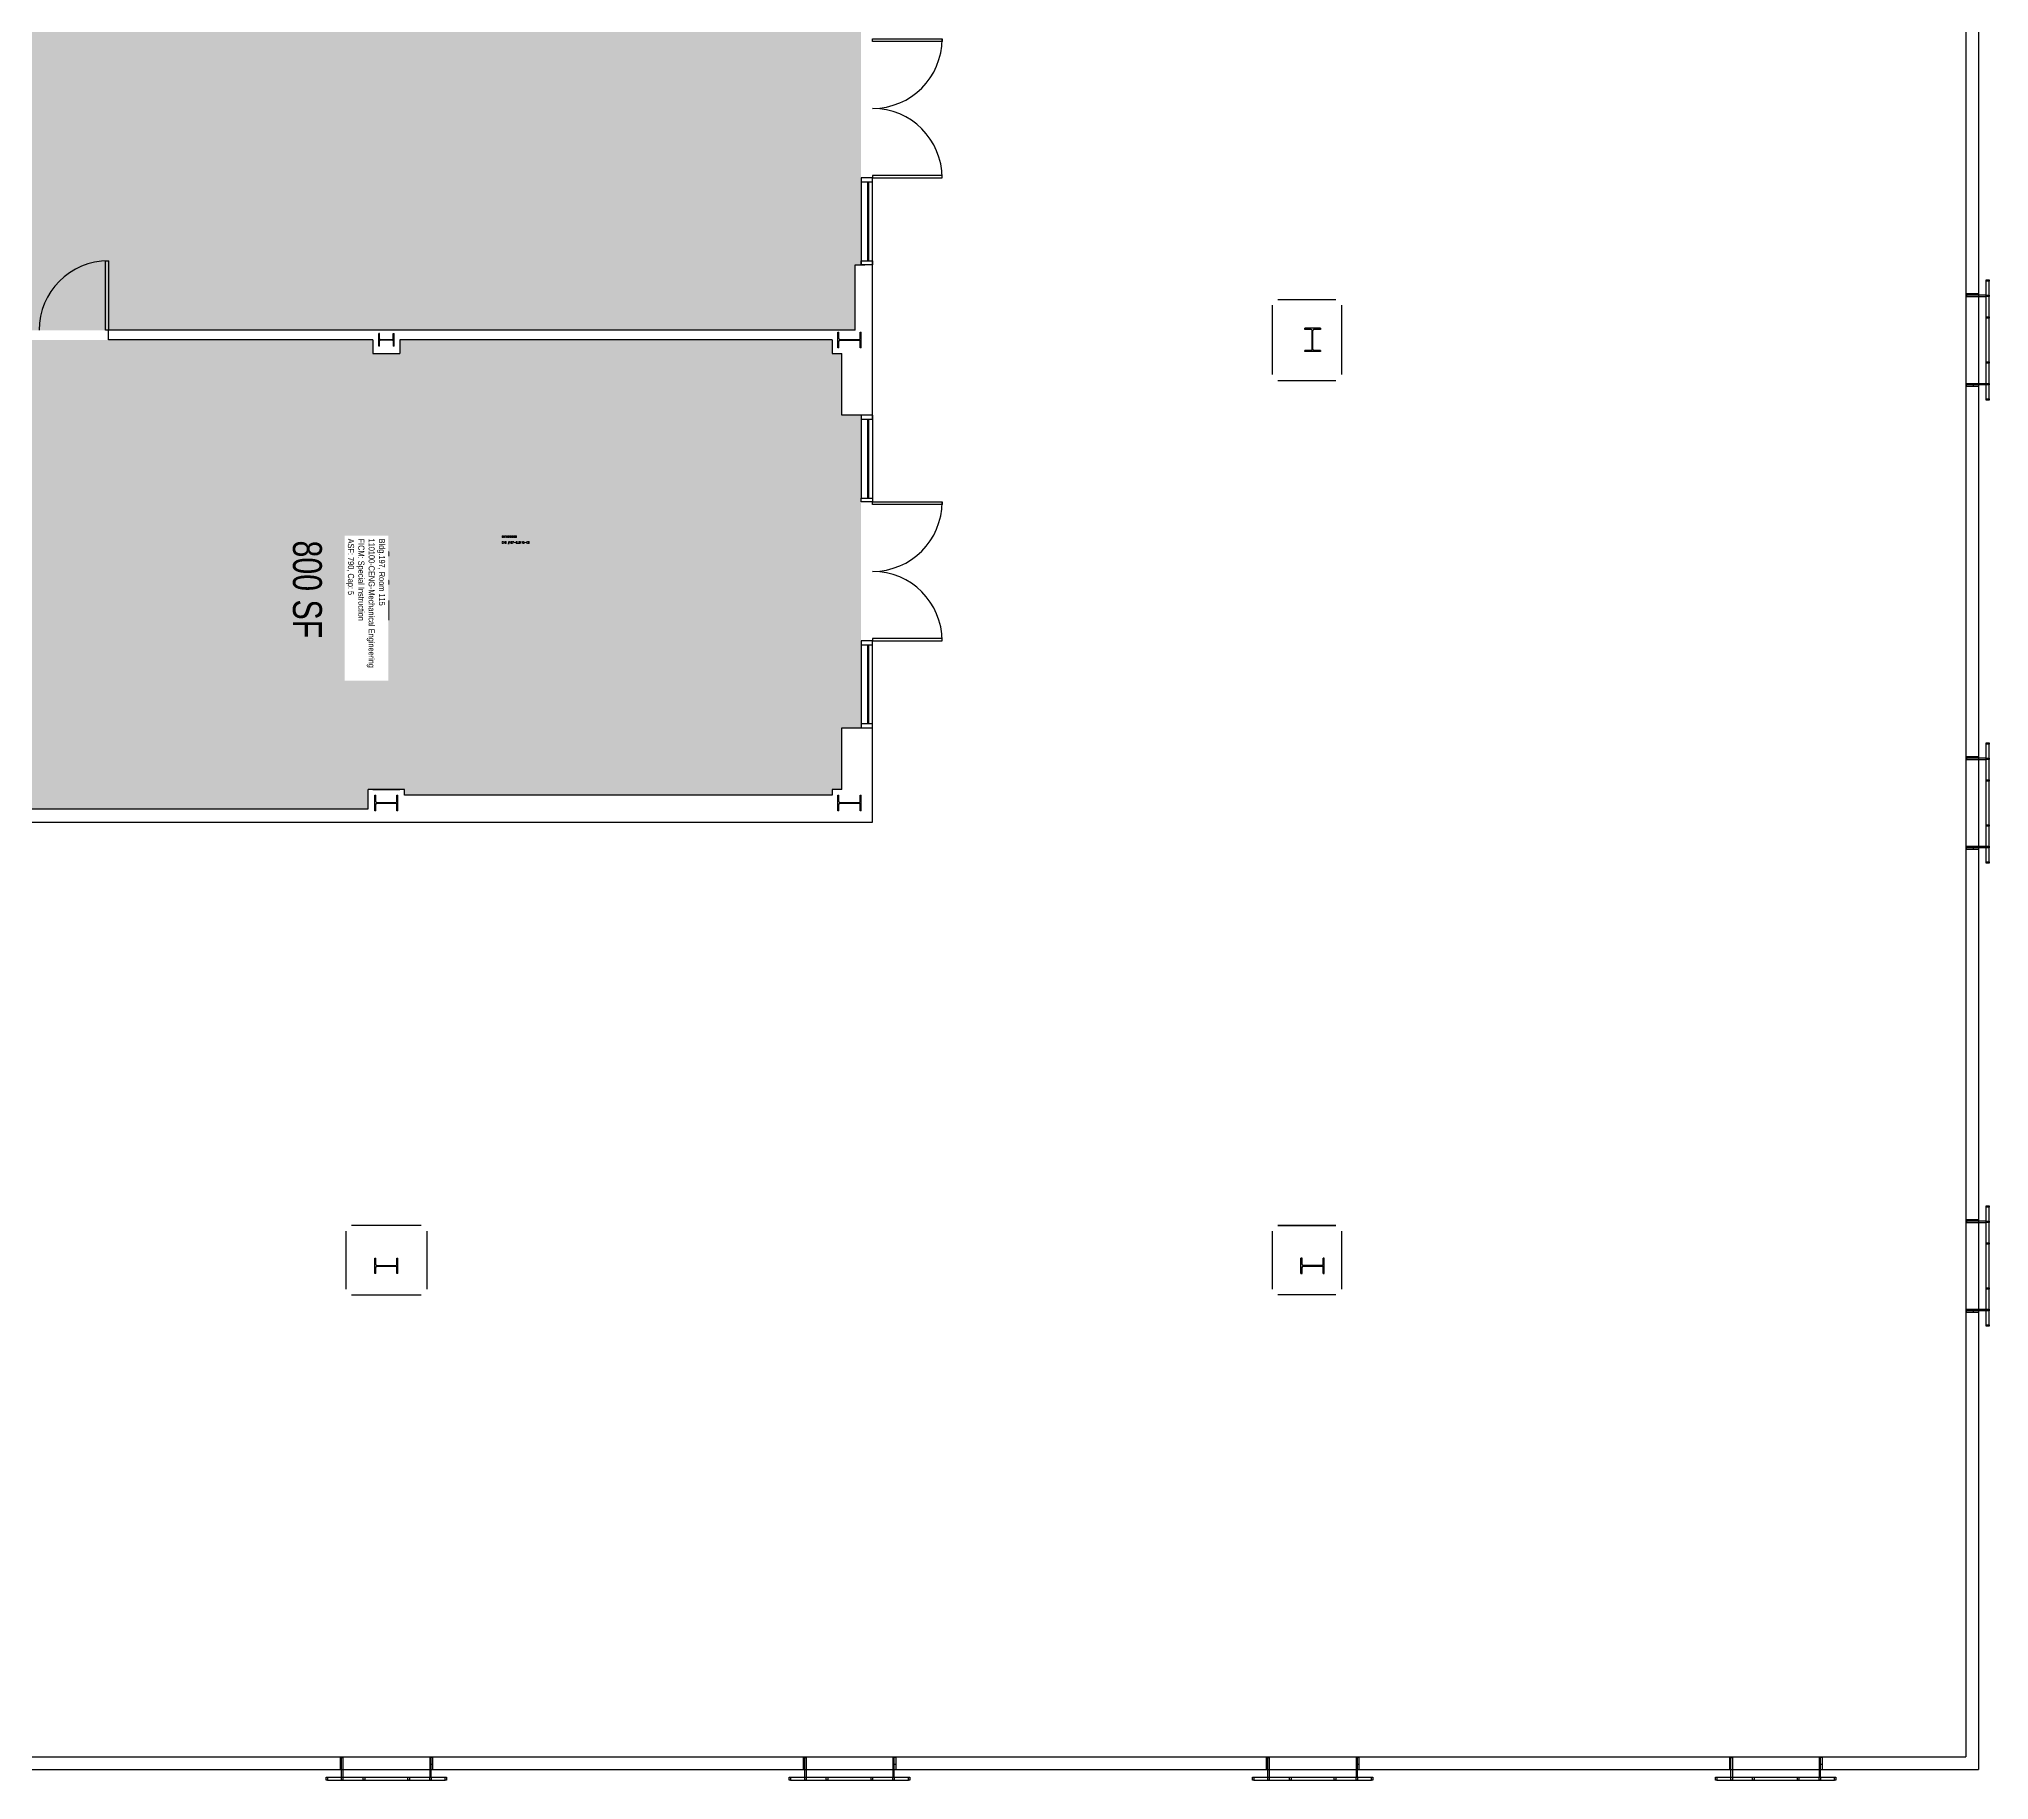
# Model space of a CAD drawing. Header units: inches. Extents: x -1455 to 1294, y -986 to 713.
# Drawn here: x 60 to 1070, y -986 to -84 of the extents above; entities that cross this region are included whole.
import ezdxf
from ezdxf.enums import TextEntityAlignment as Align

# ---------------------------------------------------------------- set-up
doc = ezdxf.new("R2010")
doc.units = ezdxf.units.IN
doc.header["$LTSCALE"] = 10
doc.header["$MEASUREMENT"] = 0
doc.layers.get('0').update_dxf_attribs({"linetype": 'CONTINUOUS'})
for name, color, linetype in [('A-DOOR', 2, 'CONTINUOUS'), ('A-GLAZ', 1, 'CONTINUOUS'), ('A-GLAZ-SILL', 2, 'CONTINUOUS'), ('A-IDEN-CNUM', 7, 'CONTINUOUS'), ('A-IDEN-RNUM', 7, 'CONTINUOUS'), ('A-IDEN-SNUM', 4, 'CONTINUOUS'), ('A-IDEN-VNUM', 4, 'CONTINUOUS'), ('A-SITE', 3, 'CONTINUOUS'), ('A-WALL', 5, 'CONTINUOUS'), ('AREA-TEXT', 3, 'CONTINUOUS'), ('Rooms-Category-Color', 7, 'CONTINUOUS'), ('Rooms-College-Color', 7, 'CONTINUOUS'), ('Rooms-Department-Color', 7, 'CONTINUOUS'), ('Rooms-Division-Color', 7, 'CONTINUOUS'), ('Rooms-Information', 7, 'CONTINUOUS')]:
    doc.layers.add(name, color=color, linetype=linetype)
doc.styles.add('AREA', font='arial.ttf', dxfattribs={"width": 0.75, "height": 24})
doc.styles.add('ROOMSNUMBER', font='TXT.SHX', dxfattribs={"height": 1})
doc.styles.add('ROOMVNUMBER', font='arial.ttf', dxfattribs={"width": 0.85, "height": 30})

# ---------------------------------------------------------------- blocks, each defined once
blk = doc.blocks.new('W12x45')
for p, q in [((-4.0225, 5.455), (-4.0225, 6.03)), ((-4.0225, 6.03), (4.0225, 6.03)), ((-4.0225, 5.455), (-0.7675, 5.455)), ((-0.1675, 4.855), (-0.1675, -4.855)), ((0.1675, 4.855), (0.1675, -4.855)), ((0.7675, 5.455), (4.0225, 5.455)), ((4.0225, 6.03), (4.0225, 5.455)), ((-4.0225, -6.03), (-4.0225, -5.455)), ((-4.0225, -5.455), (-0.7675, -5.455)), ((-4.0225, -6.03), (4.0225, -6.03)), ((0.7675, -5.455), (4.0225, -5.455)), ((4.0225, -5.455), (4.0225, -6.03))]:
    blk.add_line(p, q)
for centre, start, end in [((-0.7675, 4.855), 0, 90), ((0.7675, 4.855), 90, 180), ((-0.7675, -4.855), 270, 0), ((0.7675, -4.855), 180, 270)]:
    blk.add_arc(centre, 0.6, start, end)
blk = doc.blocks.new('W8x24')
for p, q in [((-3.2475, 3.565), (-3.2475, 3.965)), ((-3.2475, 3.965), (3.2475, 3.965)), ((-3.2475, 3.565), (-0.5225, 3.565)), ((-0.1225, -3.165), (-0.1225, 3.165)), ((0.1225, -3.165), (0.1225, 3.165)), ((0.5225, 3.565), (3.2475, 3.565)), ((3.2475, 3.565), (3.2475, 3.965)), ((-3.2475, -3.965), (-3.2475, -3.565)), ((-0.5225, -3.565), (-3.2475, -3.565)), ((-3.2475, -3.965), (3.2475, -3.965)), ((0.5225, -3.565), (3.2475, -3.565)), ((3.2475, -3.565), (3.2475, -3.965))]:
    blk.add_line(p, q)
for centre, start, end in [((-0.5225, 3.165), 0, 90), ((0.5225, 3.165), 90, 180), ((-0.5225, -3.165), 270, 0), ((0.5225, -3.165), 180, 270)]:
    blk.add_arc(centre, 0.4, start, end)

msp = doc.modelspace()

# ---------------------------------------------------------------- hatches: boundary and pattern name
at = {"layer": 'Rooms-Category-Color', "true_color": 0xe3f498}
for points in [[(-111.5, 236), (-9, 236), (-9, 233), (9, 233), (9, 236), (231, 236), (231, 233), (249, 233), (249, 236), (473, 236), (473, 231), (483, 231), (483, 201), (486, 201), (486, 39), (483, 39), (483, 6.4), (473, 6.4), (473, -6.4), (483, -6.4), (483, -39), (486, -39), (486, -201), (483, -201), (483, -235), (0, -235), (0, -117.5), (-242, -117.5), (-242, -7), (-231, -7), (-231, 7), (-236, 7), (-236, 80), (-111.5, 80)], [(0, -247), (7, -247), (7, -240), (233, -240), (233, -247), (247, -247), (247, -240), (471, -240), (471, -247), (476, -247), (476, -279), (486, -279), (486, -441), (476, -441), (476, -473), (471, -473), (471, -476), (249.4, -476), (249.4, -473), (230.6, -473), (230.6, -483), (9, -483), (9, -473), (0, -473)]]:
    msp.add_hatch(color=61, dxfattribs=at).paths.add_polyline_path(points)
at = {"layer": 'Rooms-College-Color', "true_color": 0x99d7b2}
for points in [[(-111.5, 236), (-9, 236), (-9, 233), (9, 233), (9, 236), (231, 236), (231, 233), (249, 233), (249, 236), (473, 236), (473, 231), (483, 231), (483, 201), (486, 201), (486, 39), (483, 39), (483, 6.4), (473, 6.4), (473, -6.4), (483, -6.4), (483, -39), (486, -39), (486, -201), (483, -201), (483, -235), (0, -235), (0, -117.5), (-242, -117.5), (-242, -7), (-231, -7), (-231, 7), (-236, 7), (-236, 80), (-111.5, 80)], [(0, -247), (7, -247), (7, -240), (233, -240), (233, -247), (247, -247), (247, -240), (471, -240), (471, -247), (476, -247), (476, -279), (486, -279), (486, -441), (476, -441), (476, -473), (471, -473), (471, -476), (249.4, -476), (249.4, -473), (230.6, -473), (230.6, -483), (9, -483), (9, -473), (0, -473)]]:
    msp.add_hatch(color=253, dxfattribs=at).paths.add_polyline_path(points)
at = {"layer": 'Rooms-Department-Color', "true_color": 0x99d7b2}
for points in [[(-111.5, 236), (-9, 236), (-9, 233), (9, 233), (9, 236), (231, 236), (231, 233), (249, 233), (249, 236), (473, 236), (473, 231), (483, 231), (483, 201), (486, 201), (486, 39), (483, 39), (483, 6.4), (473, 6.4), (473, -6.4), (483, -6.4), (483, -39), (486, -39), (486, -201), (483, -201), (483, -235), (0, -235), (0, -117.5), (-242, -117.5), (-242, -7), (-231, -7), (-231, 7), (-236, 7), (-236, 80), (-111.5, 80)], [(0, -247), (7, -247), (7, -240), (233, -240), (233, -247), (247, -247), (247, -240), (471, -240), (471, -247), (476, -247), (476, -279), (486, -279), (486, -441), (476, -441), (476, -473), (471, -473), (471, -476), (249.4, -476), (249.4, -473), (230.6, -473), (230.6, -483), (9, -483), (9, -473), (0, -473)]]:
    msp.add_hatch(color=253, dxfattribs=at).paths.add_polyline_path(points)
at = {"layer": 'Rooms-Division-Color', "true_color": 0x99d7b2}
for points in [[(-111.5, 236), (-9, 236), (-9, 233), (9, 233), (9, 236), (231, 236), (231, 233), (249, 233), (249, 236), (473, 236), (473, 231), (483, 231), (483, 201), (486, 201), (486, 39), (483, 39), (483, 6.4), (473, 6.4), (473, -6.4), (483, -6.4), (483, -39), (486, -39), (486, -201), (483, -201), (483, -235), (0, -235), (0, -117.5), (-242, -117.5), (-242, -7), (-231, -7), (-231, 7), (-236, 7), (-236, 80), (-111.5, 80)], [(0, -247), (7, -247), (7, -240), (233, -240), (233, -247), (247, -247), (247, -240), (471, -240), (471, -247), (476, -247), (476, -279), (486, -279), (486, -441), (476, -441), (476, -473), (471, -473), (471, -476), (249.4, -476), (249.4, -473), (230.6, -473), (230.6, -483), (9, -483), (9, -473), (0, -473)]]:
    msp.add_hatch(color=253, dxfattribs=at).paths.add_polyline_path(points)

# ---------------------------------------------------------------- linework, layer by layer
at = {"layer": 'A-DOOR'}
for points in [[(528, -84), (528, -85.3), (492, -85.3), (492, -84)], [(528, -156), (528, -154.8), (492, -154.8), (492, -156)], [(96, -235), (94.5, -235), (94.5, -199), (96, -199)], [(528, -324), (528, -325.3), (492, -325.3), (492, -324)], [(528, -396), (528, -394.7), (492, -394.7), (492, -396)]]:
    msp.add_lwpolyline(points, close=True, dxfattribs=at)
for centre, start, end in [((492, -84), 270, 0), ((492, -156), 0, 90), ((96, -235), 90, 180), ((492, -324), 270, 0), ((492, -396), 0, 90)]:
    msp.add_arc(centre, 36, start, end, dxfattribs=at)
at = {"layer": 'A-GLAZ'}
for p, q in [((489.5, -199), (489.5, -158)), ((490, -199), (490, -158)), ((489.5, -322), (489.5, -281)), ((490, -322), (490, -281)), ((489.5, -439), (489.5, -398)), ((490, -439), (490, -398))]:
    msp.add_line(p, q, dxfattribs=at)
at = {"layer": 'A-GLAZ-SILL'}
for p, q in [((486, -158), (486, -201)), ((486, -158), (486, -201)), ((492, -201), (492, -158)), ((492, -201), (492, -158)), ((486, -279), (486, -322)), ((486, -279), (486, -322)), ((492, -279), (492, -322)), ((492, -279), (492, -322)), ((486, -398), (486, -441)), ((486, -398), (486, -441)), ((492, -441), (492, -398)), ((492, -441), (492, -398))]:
    msp.add_line(p, q, dxfattribs=at)
at = {"layer": 'A-SITE'}
for p, q in [((1058.5, 251.5), (1058.5, -974.5)), ((1065, 251.5), (1065, -981)), ((1069, -270.5), (1069, -209.5)), ((1070.5, -270.5), (1070.5, -209.5)), ((1058.5, -216), (1065, -216)), ((1058.8, -216), (1058.8, -216.8)), ((1069, -216.8), (1058.8, -216.8)), ((1059, -217.5), (1059, -216.8)), ((1059, -217.5), (1069, -217.5)), ((1062.3, -216.8), (1062.3, -216)), ((1059, -262.5), (1069, -262.5)), ((1059, -262.5), (1059, -263.3)), ((1058.5, -264), (1065, -264)), ((1069, -263.3), (1058.8, -263.3)), ((1058.8, -264), (1058.8, -263.3)), ((1062.3, -263.3), (1062.3, -264)), ((1069, -510.5), (1069, -449.5)), ((1070.5, -510.5), (1070.5, -449.5)), ((1058.5, -456), (1065, -456)), ((1058.8, -456), (1058.8, -456.8)), ((1069, -456.8), (1058.8, -456.8)), ((1059, -457.5), (1059, -456.8)), ((1059, -457.5), (1069, -457.5)), ((1062.3, -456.8), (1062.3, -456)), ((1058.5, -504), (1065, -504)), ((1069, -503.3), (1058.8, -503.3)), ((1058.8, -504), (1058.8, -503.3)), ((1059, -502.5), (1069, -502.5)), ((1059, -502.5), (1059, -503.3)), ((1062.3, -503.3), (1062.3, -504)), ((1058.5, -696), (1065, -696)), ((1058.8, -696), (1058.8, -696.8)), ((1069, -696.8), (1058.8, -696.8)), ((1059, -697.5), (1059, -696.8)), ((1062.3, -696.8), (1062.3, -696)), ((1069, -750.5), (1069, -689.5)), ((1070.5, -750.5), (1070.5, -689.5)), ((1059, -697.5), (1069, -697.5)), ((1058.5, -744), (1065, -744)), ((1069, -743.3), (1058.8, -743.3)), ((1058.8, -744), (1058.8, -743.3)), ((1059, -742.5), (1069, -742.5)), ((1059, -742.5), (1059, -743.3)), ((1062.3, -743.3), (1062.3, -744)), ((-252, -974.5), (1058.5, -974.5)), ((216, -974.5), (216, -981)), ((216, -974.8), (216.8, -974.8)), ((216.8, -978.3), (216, -978.3)), ((216.8, -985), (216.8, -974.8)), ((217.5, -975), (216.8, -975)), ((217.5, -975), (217.5, -985)), ((262.5, -975), (262.5, -985)), ((262.5, -975), (263.2, -975)), ((263.2, -985), (263.2, -974.8)), ((264, -974.8), (263.2, -974.8)), ((263.2, -978.3), (264, -978.3)), ((264, -974.5), (264, -981)), ((456, -974.5), (456, -981)), ((456, -974.8), (456.8, -974.8)), ((456.8, -978.3), (456, -978.3)), ((456.8, -985), (456.8, -974.8)), ((457.5, -975), (456.8, -975)), ((457.5, -975), (457.5, -985)), ((502.5, -975), (502.5, -985)), ((502.5, -975), (503.2, -975)), ((503.2, -985), (503.2, -974.8)), ((504, -974.8), (503.2, -974.8)), ((503.2, -978.3), (504, -978.3)), ((504, -974.5), (504, -981)), ((696, -974.5), (696, -981)), ((696, -974.8), (696.8, -974.8)), ((696.8, -978.3), (696, -978.3)), ((696.8, -985), (696.8, -974.8)), ((697.5, -975), (696.8, -975)), ((697.5, -975), (697.5, -985)), ((742.5, -975), (742.5, -985)), ((742.5, -975), (743.2, -975)), ((743.2, -985), (743.2, -974.8)), ((744, -974.8), (743.2, -974.8)), ((743.2, -978.3), (744, -978.3)), ((744, -974.5), (744, -981)), ((936, -974.5), (936, -981)), ((936, -974.8), (936.8, -974.8)), ((936.8, -978.3), (936, -978.3)), ((936.8, -985), (936.8, -974.8)), ((937.5, -975), (936.8, -975)), ((937.5, -975), (937.5, -985)), ((982.5, -975), (982.5, -985)), ((982.5, -975), (983.2, -975)), ((983.2, -985), (983.2, -974.8)), ((984, -974.8), (983.2, -974.8)), ((983.2, -978.3), (984, -978.3)), ((984, -974.5), (984, -981)), ((-295, -981), (1065, -981)), ((209.5, -985), (270.5, -985)), ((209.5, -986.5), (270.5, -986.5)), ((449.5, -985), (510.5, -985)), ((449.5, -986.5), (510.5, -986.5)), ((689.5, -985), (750.5, -985)), ((689.5, -986.5), (750.5, -986.5)), ((929.5, -985), (990.5, -985)), ((929.5, -986.5), (990.5, -986.5))]:
    msp.add_line(p, q, dxfattribs=at)
for points in [[(1069, -209.5), (1069, -208.8), (1070.5, -208.8), (1070.5, -209.5)], [(1069, -217.5), (1069, -216.8), (1070.5, -216.8), (1070.5, -217.5)], [(1069, -228.8), (1069, -228), (1070.5, -228), (1070.5, -228.8)], [(1069, -252), (1069, -251.3), (1070.5, -251.3), (1070.5, -252)], [(1069, -263.3), (1069, -262.5), (1070.5, -262.5), (1070.5, -263.3)], [(1069, -271.3), (1069, -270.5), (1070.5, -270.5), (1070.5, -271.3)], [(1069, -449.5), (1069, -448.8), (1070.5, -448.8), (1070.5, -449.5)], [(1069, -457.5), (1069, -456.8), (1070.5, -456.8), (1070.5, -457.5)], [(1069, -468.8), (1069, -468), (1070.5, -468), (1070.5, -468.8)], [(1069, -492), (1069, -491.3), (1070.5, -491.3), (1070.5, -492)], [(1069, -503.3), (1069, -502.5), (1070.5, -502.5), (1070.5, -503.3)], [(1069, -511.3), (1069, -510.5), (1070.5, -510.5), (1070.5, -511.3)], [(1069, -689.5), (1069, -688.8), (1070.5, -688.8), (1070.5, -689.5)], [(1069, -697.5), (1069, -696.8), (1070.5, -696.8), (1070.5, -697.5)], [(1069, -708.8), (1069, -708), (1070.5, -708), (1070.5, -708.8)], [(1069, -732), (1069, -731.3), (1070.5, -731.3), (1070.5, -732)], [(1069, -743.3), (1069, -742.5), (1070.5, -742.5), (1070.5, -743.3)], [(1069, -751.3), (1069, -750.5), (1070.5, -750.5), (1070.5, -751.3)], [(208.8, -985), (209.5, -985), (209.5, -986.5), (208.8, -986.5)], [(216.8, -985), (217.5, -985), (217.5, -986.5), (216.8, -986.5)], [(228, -985), (228.8, -985), (228.8, -986.5), (228, -986.5)], [(251.2, -985), (252, -985), (252, -986.5), (251.2, -986.5)], [(262.5, -985), (263.2, -985), (263.2, -986.5), (262.5, -986.5)], [(270.5, -985), (271.2, -985), (271.2, -986.5), (270.5, -986.5)], [(448.8, -985), (449.5, -985), (449.5, -986.5), (448.8, -986.5)], [(456.8, -985), (457.5, -985), (457.5, -986.5), (456.8, -986.5)], [(468, -985), (468.8, -985), (468.8, -986.5), (468, -986.5)], [(491.2, -985), (492, -985), (492, -986.5), (491.2, -986.5)], [(502.5, -985), (503.2, -985), (503.2, -986.5), (502.5, -986.5)], [(510.5, -985), (511.2, -985), (511.2, -986.5), (510.5, -986.5)], [(688.8, -985), (689.5, -985), (689.5, -986.5), (688.8, -986.5)], [(696.8, -985), (697.5, -985), (697.5, -986.5), (696.8, -986.5)], [(708, -985), (708.8, -985), (708.8, -986.5), (708, -986.5)], [(731.2, -985), (732, -985), (732, -986.5), (731.2, -986.5)], [(742.5, -985), (743.2, -985), (743.2, -986.5), (742.5, -986.5)], [(750.5, -985), (751.2, -985), (751.2, -986.5), (750.5, -986.5)], [(928.8, -985), (929.5, -985), (929.5, -986.5), (928.8, -986.5)], [(936.8, -985), (937.5, -985), (937.5, -986.5), (936.8, -986.5)], [(948, -985), (948.8, -985), (948.8, -986.5), (948, -986.5)], [(971.2, -985), (972, -985), (972, -986.5), (971.2, -986.5)], [(982.5, -985), (983.2, -985), (983.2, -986.5), (982.5, -986.5)], [(990.5, -985), (991.2, -985), (991.2, -986.5), (990.5, -986.5)]]:
    msp.add_lwpolyline(points, close=True, dxfattribs=at)
at = {"layer": 'A-WALL'}
for p, q in [((492, -156), (486, -156)), ((486, -156), (486, -158)), ((486, -158), (492, -158)), ((492, -158), (492, -156)), ((483, -235), (483, -201)), ((483, -201), (488, -201)), ((492, -279), (492, -201)), ((699, -222), (699, -258)), ((702, -219), (732, -219)), ((735, -222), (735, -258)), ((96, -240), (96, -235)), ((483, -235), (96, -235)), ((233, -240), (96, -240)), ((233, -240), (233, -247)), ((471, -240), (247, -240)), ((247, -240), (247, -247)), ((471, -240), (471, -247)), ((233, -247), (247, -247)), ((471, -247), (476, -247)), ((476, -279), (476, -247)), ((702, -261), (732, -261)), ((488, -279), (476, -279)), ((486, -322), (492, -322)), ((486, -324), (486, -322)), ((492, -322), (492, -324)), ((492, -324), (486, -324)), ((492, -396), (486, -396)), ((486, -396), (486, -398)), ((486, -398), (492, -398)), ((492, -398), (492, -396)), ((476, -473), (476, -441)), ((476, -441), (490, -441)), ((492, -439), (486, -439)), ((486, -439), (486, -441)), ((486, -441), (492, -441)), ((492, -441), (492, -439)), ((492, -490), (492, -441)), ((249.4, -473), (230.6, -473)), ((230.6, -483), (230.6, -473)), ((233, -473), (247, -473)), ((249.4, -476), (249.4, -473)), ((471, -473), (471, -476)), ((476, -473), (471, -473)), ((9, -483), (230.6, -483)), ((471, -476), (249.4, -476)), ((-248.7, -490), (492, -490)), ((219, -702), (219, -732)), ((258, -699), (222, -699)), ((258, -699), (222, -699)), ((261, -702), (261, -732)), ((699, -702), (699, -732)), ((732, -699), (702, -699)), ((702, -699), (732, -699)), ((735, -702), (735, -732)), ((222, -735), (258, -735)), ((732, -735), (702, -735))]:
    msp.add_line(p, q, dxfattribs=at)
for points in [[(486, -199), (492, -199), (492, -201), (486, -201)], [(486, -281), (492, -281), (492, -279), (486, -279)]]:
    msp.add_lwpolyline(points, close=True, dxfattribs=at)

# ---------------------------------------------------------------- block references
for name, p, rotation in [('W8x24', (240, -240), 90), ('W12x45', (480, -240), 90), ('W12x45', (720, -240), 180), ('W12x45', (240, -480), 90), ('W12x45', (480, -480), 90), ('W12x45', (240, -720), 90), ('W12x45', (720, -720), 90)]:
    msp.add_blockref(name, p, dxfattribs=dict(at, rotation=rotation))
at = {"layer": 'A-WALL', "xscale": -1, "rotation": 270}
msp.add_blockref('W12x45', (720, -720), dxfattribs=at)

# ---------------------------------------------------------------- texts
at = {"layer": 'A-IDEN-CNUM', "style": 'ROOMSNUMBER', "width": 0.85}
msp.add_text('CAD #197-0_0115-00', height=1, rotation=360, dxfattribs=at).set_placement((299.9, -345.5))
at = {"layer": 'A-IDEN-RNUM', "style": 'ROOMSNUMBER', "width": 0.85}
msp.add_text('0115-00', height=1, rotation=360, dxfattribs=at).set_placement((299.9, -342.5))
at = {"layer": 'A-IDEN-SNUM', "style": 'ROOMSNUMBER', "width": 0.85}
msp.add_text('1970011500', height=1, rotation=360, dxfattribs=at).set_placement((299.9, -342.5))
at = {"layer": 'A-IDEN-VNUM', "style": 'ROOMVNUMBER', "width": 0.85}
msp.add_text('115', height=22.5, rotation=270, dxfattribs=at).set_placement((230.3, -365.3), align=Align.MIDDLE_CENTER)
at = {"layer": 'AREA-TEXT', "style": 'AREA', "width": 0.75}
msp.add_text('800 SF', height=15, rotation=270, dxfattribs=at).set_placement((199.1, -369.3), align=Align.MIDDLE_CENTER)

# ---------------------------------------------------------------- next in the draw order: texts
at = {"layer": 'Rooms-Information', "insert": (219.1, -343), "char_height": 3.2143, "width": 72, "attachment_point": 7, "rotation": 270, "style": 'ROOMVNUMBER', "bg_fill": 3, "box_fill_scale": 1.5, "bg_fill_color": 256, "bg_fill_true_color": 13158600, "bg_fill_transparency": 0}
msp.add_mtext('Bldg.197, Room 115^M^J110100-CENG-Mechanical Engineering^M^JFICM: Special Instruction^M^JASF: 790, Cap: 5', dxfattribs=at)

doc.saveas('drawing.dxf')
